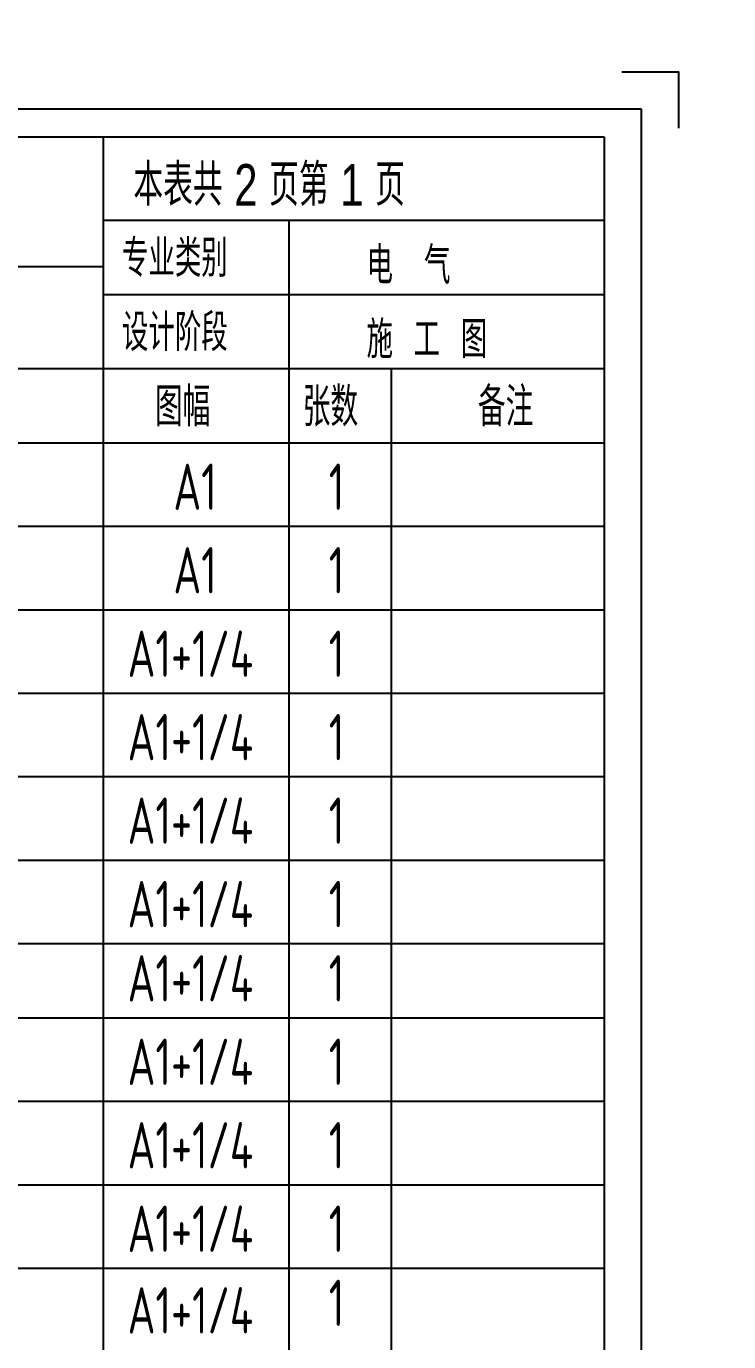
# Model space of a CAD drawing. Extents: x 2166032 to 5302137, y 581493 to 2416206.
# Drawn here: x 2954661 to 2962232, y 1062741 to 1076924 of the extents above; entities that cross this region are included whole.
import ezdxf

# ---------------------------------------------------------------- set-up
doc = ezdxf.new("R2010")
doc.units = 0
doc.header["$LTSCALE"] = 1000
doc.header["$MEASUREMENT"] = 0
doc.layers.add('PUB_TEXT', color=7, linetype='Continuous')
doc.layers.add('PUB_TITLE', color=137, linetype='Continuous')
doc.styles.add('FS64F', font='!tssdeng.shx', dxfattribs={"width": 0.75, "bigfont": '!tssdchn.shx'})
doc.styles.add('TSSD_REIN', font='tssdeng.shx', dxfattribs={"width": 0.7, "bigfont": 'tssdchn.shx'})

msp = doc.modelspace()

# ---------------------------------------------------------------- linework, layer by layer
msp.add_lwpolyline([(2961081.4, 1076433.4), (2961690.1, 1076433.4), (2961690.1, 1075824.7)])
msp.add_circle((2604640.5, 1020101.3), 438608.5)
at = {"layer": 'PUB_TITLE'}
for p, q in [((2943726.9, 1076033.4, -200), (2961290.1, 1076033.4, -200)), ((2961290.1, 1076033.4, -200), (2961290.1, 1051553.4, -600)), ((2955493.9, 1053653.4, -400), (2955493.9, 1075733.4)), ((2955493.9, 1074833.4, -200), (2960890.1, 1074833.4, -200)), ((2957493.9, 1053653.4, -400), (2957493.9, 1074833.4)), ((2948853.1, 1074333.4, -200), (2955493.9, 1074333.4, -200)), ((2955493.9, 1074033.4, -200), (2960890.1, 1074033.4, -200)), ((2958593.9, 1073233.4, -200), (2958593.9, 1053653.4, -600)), ((2944126.9, 1072433.4, -200), (2960890.1, 1072433.4, -200)), ((2944126.9, 1071533.4, -200), (2960890.1, 1071533.4, -200)), ((2944126.9, 1070633.4, -200), (2960890.1, 1070633.4, -200)), ((2944126.9, 1069733.4, -200), (2960890.1, 1069733.4, -200)), ((2944126.9, 1068833.4, -200), (2960890.1, 1068833.4, -200)), ((2944126.9, 1067933.4, -200), (2960890.1, 1067933.4, -200)), ((2944126.9, 1067033.4, -200), (2960890.1, 1067033.4, -200)), ((2944126.9, 1066233.4, -200), (2960890.1, 1066233.4, -200)), ((2944126.9, 1065333.4, -200), (2960890.1, 1065333.4, -200)), ((2944126.9, 1064433.4, -200), (2960890.1, 1064433.4, -200)), ((2944126.9, 1063533.4, -200), (2960890.1, 1063533.4, -200))]:
    msp.add_line(p, q, dxfattribs=at)
at = {"layer": 'PUB_TITLE', "color": 30}
for p, q in [((2944126.9, 1075733.4, -200), (2960890.1, 1075733.4, -200)), ((2960890.1, 1075733.4, -200), (2960890.1, 1051953.4, -600)), ((2944126.9, 1073233.4, -200), (2960890.1, 1073233.4, -200))]:
    msp.add_line(p, q, dxfattribs=at)

# ---------------------------------------------------------------- texts
at = {"layer": 'PUB_TEXT', "style": 'TSSD_REIN', "width": 0.7}
for s, p in [('A1', (2956246.4, 1071709.1, 3699.4)), ('1', (2957921.3, 1071709.1, 3699.4)), ('A1', (2956246.4, 1070809.1, 3699.4)), ('1', (2957921.3, 1070809.1, 3699.4)), ('A1+1/4', (2955752.7, 1069909.1, 3699.4)), ('1', (2957921.3, 1069909.1, 3699.4)), ('A1+1/4', (2955752.7, 1069009.1, 3699.4)), ('1', (2957921.3, 1069009.1, 3699.4)), ('A1+1/4', (2955752.7, 1068109.1, 3699.4)), ('1', (2957921.3, 1068109.1, 3699.4)), ('A1+1/4', (2955752.7, 1067209.1, 3699.4)), ('1', (2957921.3, 1067209.1, 3699.4)), ('A1+1/4', (2955752.7, 1066409.1, 3699.4)), ('1', (2957921.3, 1066409.1, 3699.4)), ('A1+1/4', (2955752.7, 1065509.1, 3699.4)), ('1', (2957921.3, 1065509.1, 3699.4)), ('A1+1/4', (2955752.7, 1064609.1, 3699.4)), ('1', (2957921.3, 1064609.1, 3699.4)), ('A1+1/4', (2955752.7, 1063709.1, 3699.4)), ('1', (2957921.3, 1063709.1, 3699.4)), ('A1+1/4', (2955752.7, 1062829.1, 3499.4)), ('1', (2957921.3, 1062909.1, 3699.4))]:
    msp.add_text(s, height=500, dxfattribs=at).set_placement(p)
at = {"layer": 'PUB_TITLE', "style": 'FS64F', "width": 0.75}
for s, height, p in [('本表共 2 页第 1 页', 450, (2955814.8, 1074988.5, -200)), ('专业类别', 400, (2955692.3, 1074222.9, -200)), ('电   气', 400, (2958328.6, 1074145.9, -200)), ('设计阶段', 400, (2955692.3, 1073422.9, -200)), ('施  工  图', 400, (2958328.6, 1073345.9, -200)), ('图幅', 420, (2956046.4, 1072610.8, -200)), ('张数', 420, (2957639.9, 1072610.8, -200)), ('备注', 420, (2959528.5, 1072610.8, -200))]:
    msp.add_text(s, height=height, dxfattribs=at).set_placement(p)

doc.saveas('drawing.dxf')
